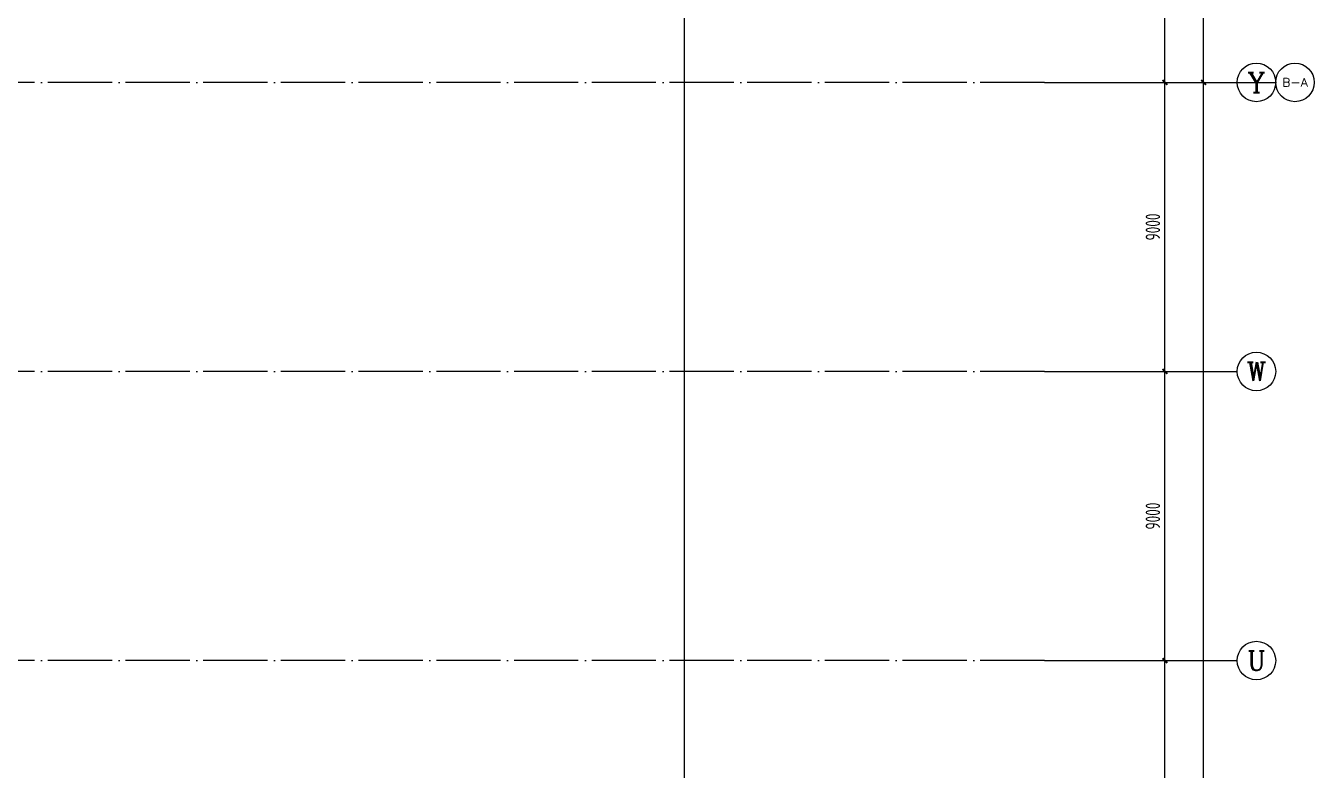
# Model space of a CAD drawing. Extents: x -502255 to 1362592, y -400300 to 332622.
# Drawn here: x 1322465 to 1362592, y -186244 to -163066 of the extents above; entities that cross this region are included whole.
import ezdxf
from ezdxf.enums import TextEntityAlignment as Align

# ---------------------------------------------------------------- set-up
doc = ezdxf.new("R2010")
doc.units = 0
doc.header["$LTSCALE"] = 1000
doc.header["$MEASUREMENT"] = 0
doc.linetypes.add('DOTE', pattern=[2.42, 2, -0.2, 0.02, -0.2])
for name, color, linetype in [('AXIS_TEXT', 7, 'Continuous'), ('S-DIM', 3, 'Continuous'), ('S-DOTE', 8, 'DOTE')]:
    doc.layers.add(name, color=color, linetype=linetype)
doc.layers.add('不打印', color=59, linetype='Continuous', plot=False)
doc.styles.add('_TCH_AXIS', font='COMPLEX', dxfattribs={"bigfont": 'GBCBIG'})
doc.styles.add('COMPLEX', font='COMPLEX.shx', dxfattribs={"width": 0.65})
doc.styles.get("Standard").update_dxf_attribs({"font": 'tssdeng2.shx', "width": 0.7, "bigfont": '@@hztxt.shx'})
doc.dimstyles.new('TSSD_150_150', dxfattribs={"dimtxt": 450, "dimasz": 150, "dimexe": 150, "dimexo": 375, "dimgap": 150, "dimtad": 1, "dimdec": 0, "dimzin": 0, "dimdsep": 46, "dimtxsty": 'Standard', "dimblk": 'ARCHTICK', "dimcen": 0, "dimdle": 150, "dimclrt": 7, "dimadec": 0, "dimazin": 0, "dimtfac": 1, "dimtdec": 0, "dimtix": 1, "dimtmove": 2, "dimatfit": 3, "dimfxl": 1, "dimtolj": 1, "dimtzin": 0, "dimarcsym": 0})

# ---------------------------------------------------------------- blocks, each defined once
blk = doc.blocks.new('_AXISO')
blk.add_circle((0, 0), 0.5)
at = {"layer": 'AXIS_TEXT', "style": 'COMPLEX', "width": 1.041667}
blk.add_attdef('A', text='', height=0.56, dxfattribs=at).set_placement((-0.25, -0.28), (0.25, -0.28), align=Align.FIT)
blk = doc.blocks.new('_ArchTick')
at = {"color": 0, "linetype": 'ByBlock', "const_width": 0.4}
blk.add_lwpolyline([(-0.5, -0.5), (0.5, 0.5)], dxfattribs=at)
blk = doc.blocks.new('*D2078')
at = {"layer": 'Defpoints', "color": 0, "transparency": 16777216}
for p in [(1154884, 237850), (1159834, 237850), (1154884, 168150)]:
    blk.add_point(p, dxfattribs=at)
at = {"layer": 'S-DIM', "color": 0, "lineweight": -2, "transparency": 16777216}
for p, q in [((1159834, 168000), (1159834, 238000)), ((1155259, 237850), (1159984, 237850)), ((1155259, 168150), (1159984, 168150))]:
    blk.add_line(p, q, dxfattribs=at)
at = {"layer": 'S-DIM', "color": 0, "lineweight": -2, "transparency": 16777216, "xscale": 150, "yscale": 150, "zscale": 150}
for p, rotation in [((1159834, 237850), 90), ((1159834, 168150), 270)]:
    blk.add_blockref('_ArchTick', p, dxfattribs=dict(at, rotation=rotation))
at = {"layer": 'S-DIM', "color": 7, "transparency": 16777216, "insert": (1159459, 203000), "char_height": 450, "attachment_point": 5, "rotation": 90}
blk.add_mtext('\\A1;69700', dxfattribs=at)
blk = doc.blocks.new('*D2084')
at = {"layer": 'Defpoints', "color": 0, "transparency": 16777216}
for p in [(1154884, 150150), (1158634, 150150), (1154884, 141150)]:
    blk.add_point(p, dxfattribs=at)
at = {"layer": 'S-DIM', "color": 0, "lineweight": -2, "transparency": 16777216}
for p, q in [((1155259, 150150), (1158784, 150150)), ((1158634, 141000), (1158634, 150300)), ((1155259, 141150), (1158784, 141150))]:
    blk.add_line(p, q, dxfattribs=at)
at = {"layer": 'S-DIM', "color": 0, "lineweight": -2, "transparency": 16777216, "xscale": 150, "yscale": 150, "zscale": 150}
for p, rotation in [((1158634, 150150), 90), ((1158634, 141150), 270)]:
    blk.add_blockref('_ArchTick', p, dxfattribs=dict(at, rotation=rotation))
at = {"layer": 'S-DIM', "color": 7, "transparency": 16777216, "insert": (1158259, 145650), "char_height": 450, "attachment_point": 5, "rotation": 90}
blk.add_mtext('\\A1;9000', dxfattribs=at)
blk = doc.blocks.new('*D2085')
at = {"layer": 'Defpoints', "color": 0, "transparency": 16777216}
for p in [(1154884, 159150), (1158634, 159150), (1154884, 150150)]:
    blk.add_point(p, dxfattribs=at)
at = {"layer": 'S-DIM', "color": 0, "lineweight": -2, "transparency": 16777216}
for p, q in [((1155259, 159150), (1158784, 159150)), ((1158634, 150000), (1158634, 159300)), ((1155259, 150150), (1158784, 150150))]:
    blk.add_line(p, q, dxfattribs=at)
at = {"layer": 'S-DIM', "color": 0, "lineweight": -2, "transparency": 16777216, "xscale": 150, "yscale": 150, "zscale": 150}
for p, rotation in [((1158634, 159150), 90), ((1158634, 150150), 270)]:
    blk.add_blockref('_ArchTick', p, dxfattribs=dict(at, rotation=rotation))
at = {"layer": 'S-DIM', "color": 7, "transparency": 16777216, "insert": (1158259, 154650), "char_height": 450, "attachment_point": 5, "rotation": 90}
blk.add_mtext('\\A1;9000', dxfattribs=at)
blk = doc.blocks.new('*D2086')
at = {"layer": 'Defpoints', "color": 0, "transparency": 16777216}
for p in [(1154884, 168150), (1158634, 168150), (1154884, 159150)]:
    blk.add_point(p, dxfattribs=at)
at = {"layer": 'S-DIM', "color": 0, "lineweight": -2, "transparency": 16777216}
for p, q in [((1155259, 168150), (1158784, 168150)), ((1158634, 159000), (1158634, 168300)), ((1155259, 159150), (1158784, 159150))]:
    blk.add_line(p, q, dxfattribs=at)
at = {"layer": 'S-DIM', "color": 0, "lineweight": -2, "transparency": 16777216, "xscale": 150, "yscale": 150, "zscale": 150}
for p, rotation in [((1158634, 168150), 90), ((1158634, 159150), 270)]:
    blk.add_blockref('_ArchTick', p, dxfattribs=dict(at, rotation=rotation))
at = {"layer": 'S-DIM', "color": 7, "transparency": 16777216, "insert": (1158259, 163650), "char_height": 450, "attachment_point": 5, "rotation": 90}
blk.add_mtext('\\A1;9000', dxfattribs=at)
blk = doc.blocks.new('*D2087')
at = {"layer": 'Defpoints', "color": 0, "transparency": 16777216}
for p in [(1154884, 180150), (1158634, 180150), (1154884, 168150)]:
    blk.add_point(p, dxfattribs=at)
at = {"layer": 'S-DIM', "color": 0, "lineweight": -2, "transparency": 16777216}
for p, q in [((1158634, 168000), (1158634, 180300)), ((1155259, 180150), (1158784, 180150)), ((1155259, 168150), (1158784, 168150))]:
    blk.add_line(p, q, dxfattribs=at)
at = {"layer": 'S-DIM', "color": 0, "lineweight": -2, "transparency": 16777216, "xscale": 150, "yscale": 150, "zscale": 150}
for p, rotation in [((1158634, 180150), 90), ((1158634, 168150), 270)]:
    blk.add_blockref('_ArchTick', p, dxfattribs=dict(at, rotation=rotation))
at = {"layer": 'S-DIM', "color": 7, "transparency": 16777216, "insert": (1158259, 174150), "char_height": 450, "attachment_point": 5, "rotation": 90}
blk.add_mtext('\\A1;12000', dxfattribs=at)
blk = doc.blocks.new('*D2148')
at = {"layer": 'Defpoints', "color": 0, "transparency": 16777216}
for p in [(1154884, 246850), (1159834, 246850), (1154884, 95400)]:
    blk.add_point(p, dxfattribs=at)
at = {"layer": 'S-DIM', "color": 0, "lineweight": -2, "transparency": 16777216}
for p, q in [((1155259, 246850), (1159984, 246850)), ((1159834, 95250), (1159834, 247000)), ((1155259, 95400), (1159984, 95400))]:
    blk.add_line(p, q, dxfattribs=at)
at = {"layer": 'S-DIM', "color": 0, "lineweight": -2, "transparency": 16777216, "xscale": 150, "yscale": 150, "zscale": 150}
for p, rotation in [((1159834, 246850), 90), ((1159834, 95400), 270)]:
    blk.add_blockref('_ArchTick', p, dxfattribs=dict(at, rotation=rotation))
at = {"layer": 'S-DIM', "color": 7, "transparency": 16777216, "insert": (1159459, 171125), "char_height": 450, "attachment_point": 5, "rotation": 90}
blk.add_mtext('\\A1;151450', dxfattribs=at)
blk = doc.blocks.new('dsadasd')
at = {"layer": 'S-DIM'}
for p, q in [((1154883.8, 168150.4), (1162083.8, 168150.4)), ((1154883.8, 168150.4), (1160883.8, 168150.4)), ((1154883.8, 159150.4), (1160883.8, 159150.4)), ((1154883.8, 150150.4), (1160883.8, 150150.4))]:
    blk.add_line(p, q, dxfattribs=at)
at = {"layer": 'S-DOTE', "color": 8, "linetype": 'DOTE'}
for p, q in [((1154883.8, 168150.4), (1026054.9, 168150.4)), ((1154883.8, 159150.4), (1026054.9, 159150.4)), ((1154883.8, 150150.4), (1026054.9, 150150.4))]:
    blk.add_line(p, q, dxfattribs=at)
at = {"layer": 'S-DIM'}
ref = blk.add_blockref('_AXISO', (1161483.8, 168150.4), dxfattribs=dict(at, xscale=1200, yscale=1200, zscale=1200))
ref.add_attrib('A', 'Y', dxfattribs={"layer": 'AXIS_TEXT', "height": 622.9, "style": '_TCH_AXIS'}).set_placement((1161202.1, 167838.9), (1161765.6, 167838.9), align=Align.FIT)
ref = blk.add_blockref('_AXISO', (1162683.8, 168150.4), dxfattribs=dict(at, xscale=1200, yscale=1200, zscale=1200))
ref.add_attrib('A', 'B-A', dxfattribs={"layer": 'AXIS_TEXT', "height": 254.69, "style": '_TCH_AXIS'}).set_placement((1162283.6, 168023), (1163084.1, 168023), align=Align.FIT)
ref = blk.add_blockref('_AXISO', (1161483.8, 159150.4), dxfattribs=dict(at, xscale=1200, yscale=1200, zscale=1200))
ref.add_attrib('A', 'W', dxfattribs={"layer": 'AXIS_TEXT', "height": 580, "style": '_TCH_AXIS'}).set_placement((1161180, 158860.4), (1161787.7, 158860.4), align=Align.FIT)
ref = blk.add_blockref('_AXISO', (1161483.8, 150150.4), dxfattribs=dict(at, xscale=1200, yscale=1200, zscale=1200))
ref.add_attrib('A', 'U', dxfattribs={"layer": 'AXIS_TEXT', "height": 608.3, "style": '_TCH_AXIS'}).set_placement((1161194.2, 149846.2), (1161773.5, 149846.2), align=Align.FIT)
for p1, p2, distance, picture, middle in [((1154883.8, 95400.4), (1154883.8, 246850.4), -4950, '*D2148', (1159458.8, 171125.4)), ((1154883.8, 168150.4), (1154883.8, 237850.4), -4950, '*D2078', (1159458.8, 203000.4)), ((1154883.8, 168150.4), (1154883.8, 180150.4), -3750, '*D2087', (1158258.8, 174150.4)), ((1154883.8, 159150.4), (1154883.8, 168150.4), -3750, '*D2086', (1158258.8, 163650.4)), ((1154883.8, 150150.4), (1154883.8, 159150.4), -3750, '*D2085', (1158258.8, 154650.4)), ((1154883.8, 141150.4), (1154883.8, 150150.4), -3750, '*D2084', (1158258.8, 145650.4))]:
    dim = blk.add_aligned_dim(p1=p1, p2=p2, distance=distance, dimstyle='TSSD_150_150', dxfattribs=at)
    dim.commit()
    dim.dimension.update_dxf_attribs({"geometry": picture, "text_midpoint": middle})

msp = doc.modelspace()

# ---------------------------------------------------------------- linework, layer by layer
at = {"layer": '不打印', "color": 4}
msp.add_lwpolyline([(1342967, -234065.1), (1207279.1, -234065.1), (1207279.1, -134768.8), (1342967, -134768.8)], close=True, dxfattribs=at)

# ---------------------------------------------------------------- block references
at = {"layer": 'S-DOTE'}
msp.add_blockref('dsadasd', (199307.7, -332979.9), dxfattribs=at)

doc.saveas('drawing.dxf')
